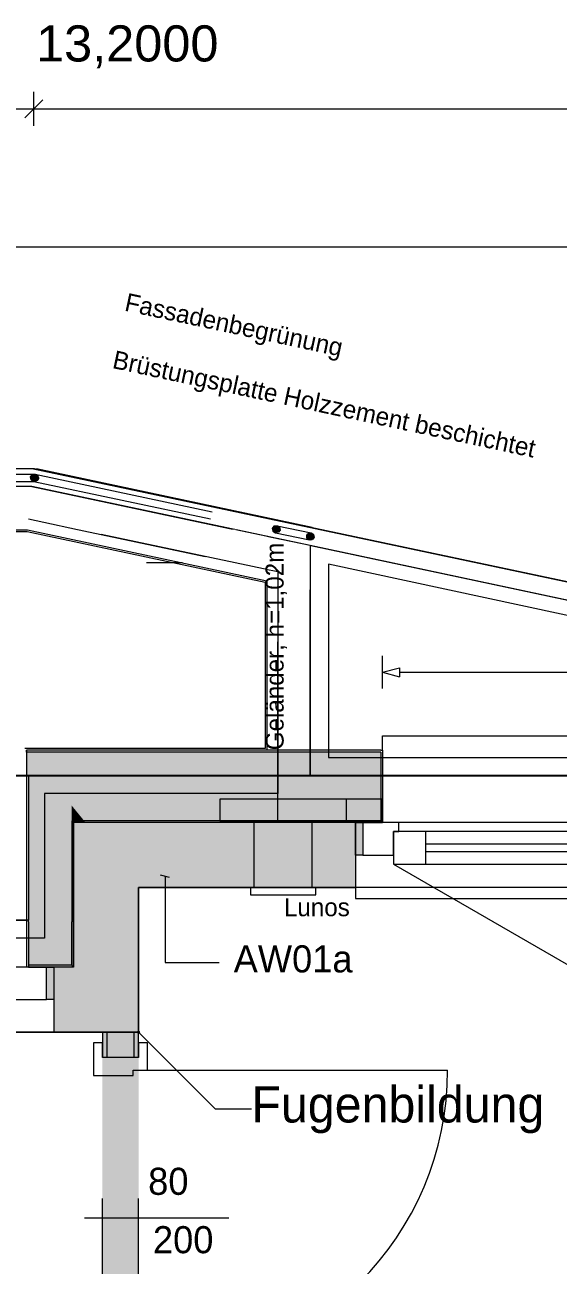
# Model space of a CAD drawing. Header units: metres. Extents: x -4 to 206, y -18 to 45.
# Drawn here: x 15.19 to 16.666, y -1.355 to 2.077 of the extents above; entities that cross this region are included whole.
import ezdxf

# ---------------------------------------------------------------- set-up
doc = ezdxf.new("R2010")
doc.units = ezdxf.units.M
doc.header["$MEASUREMENT"] = 0
doc.set_wipeout_variables(frame=1)
for name, pattern in [('Achse', [0.004, 0.002, -0.001, 0, -0.001]), ('Baufluchtlinie', [0.013, 0.008, -0.005]), ('Punkt 1_1', [0.075, 0.025, -0.05]), ('Strichlinie eng', [0.002, 0.0015, -0.0005]), ('UNSICHTBAR', [0.4, 0, -0.4]), ('Untersicht', [0.001, 0.0005, -0.0005]), ('Wipeout_Contour', [1, 0, -1])]:
    doc.linetypes.add(name, pattern=pattern)
for name, color, linetype in [('2._2.Stock PP STG1_4_000 Achsraster', 7, 'Continuous'), ('2._2.Stock PP STG1_4_110 Wand Aussen', 7, 'Continuous'), ('2._2.Stock PP STG1_4_130 Wand Innen', 7, 'Continuous'), ('2._2.Stock PP STG1_4_140 Geländer transparent', 7, 'Continuous'), ('2._2.Stock PP STG1_4_165 Fassadengestaltung 1 Rankgerüst', 7, 'Continuous'), ('2._2.Stock PP STG1_4_165 Fassadengestaltung Bänder', 7, 'Continuous'), ('2._2.Stock PP STG1_4_210 Decke', 7, 'Continuous'), ('2._2.Stock PP STG1_4_220 Bodenaufbau', 7, 'Continuous'), ('2._2.Stock PP STG1_4_221 Bodenaufbau - Abdichtung', 7, 'Continuous'), ('2._2.Stock PP STG1_4_221 Bodenaufbau - Terrassenbelag', 7, 'Continuous'), ('2._2.Stock PP STG1_4_520 Fixeinbauten', 7, 'Continuous'), ('2._2.Stock PP STG1_4_715 Fassaden Pflanzen', 7, 'Continuous'), ('2._2.Stock PP STG1_4_815 Raumbegrenzung', 7, 'Continuous'), ('2._2.Stock PP STG1_4_910 Allgemein Lageplan Höhen', 7, 'Continuous'), ('2._2.Stock PP STG1_4_915 Allgemein Beschriftung.x', 7, 'Continuous'), ('2._2.Stock PP STG1_4_945 Einreichplan Beschriftung', 7, 'Continuous'), ('2._2.Stock PP STG1_4_950 Polierplan Bemaßung', 7, 'Continuous'), ('2._2.Stock PP STG1_4_955 Polierplan Beschriftung', 7, 'Continuous'), ('2._2.Stock PP STG1_4_970 Brandschutz', 7, 'Continuous'), ('2._2.Stock PP STG1_4_Neubau_840 Baulinien', 7, 'Continuous')]:
    doc.layers.add(name, color=color, linetype=linetype)
doc.styles.add('ERSTELLTER_STIL_1', font='arial.ttf')
doc.styles.add('ERSTELLTER_STIL_2', font='')
doc.styles.get('ERSTELLTER_STIL_2').set_extended_font_data('Eurostile')
doc.linetypes.add('Grenze Grundstück', pattern='A,0,[1,415_260415_PP_VA_1_5 2 St1.Shx,S=0.00031746,R=0,X=0,Y=0],-0.04,0', length=0.04)

msp = doc.modelspace()

# ---------------------------------------------------------------- hatches: boundary and pattern name
at = {"layer": '2._2.Stock PP STG1_4_110 Wand Aussen', "linetype": 'Continuous', "lineweight": 13, "true_color": 0xff6400}
for points in [[(15.2, 0), (15.2, 0.0639), (15.1991, 0.065), (15.195, 0.065), (15.195, 0)], [(15.1991, 0.065), (15.2521, 0), (16.175, 0), (16.175, 0.065)], [(15.2521, 0), (15.2, 0.0639), (15.2, 0)], [(15.32, -0.125), (15.32, -0.0832), (15.2521, 0), (15.2, 0), (15.2, -0.125)], [(15.32, 0), (15.2521, 0), (15.32, -0.0832)], [(15.32, -0.0832), (15.3541, -0.125), (16.175, -0.125), (16.175, 0), (15.32, 0)], [(15.325, -0.125), (15.325, -0.0894), (15.32, -0.0832), (15.32, -0.125)], [(15.3541, -0.125), (15.325, -0.0894), (15.325, -0.125)], [(15.32, -0.405), (15.32, -0.125), (15.2, -0.125), (15.2, -0.405)], [(16.125, -0.22), (16.125, -0.13), (16.105, -0.13), (16.105, -0.22)], [(15.32, -0.405), (15.2, -0.405), (15.32, -0.525)], [(15.2, -0.405), (15.2, -0.525), (15.32, -0.525)], [(15.25, -0.53), (15.25, -0.62), (15.27, -0.62), (15.27, -0.53)]]:
    msp.add_hatch(color=30, dxfattribs=at).paths.add_polyline_path(points)
at = {"layer": '2._2.Stock PP STG1_4_110 Wand Aussen', "linetype": 'Continuous', "lineweight": 0, "true_color": 0x373737}
for points in [[(15.325, -0.13), (15.325, -0.125), (15.32, -0.125), (15.32, -0.13)], [(15.325, -0.525), (15.325, -0.13), (15.32, -0.13), (15.32, -0.525)], [(15.3582, -0.13), (15.3541, -0.125), (15.325, -0.125), (15.325, -0.13)], [(15.3541, -0.125), (15.3582, -0.13), (16.175, -0.13), (16.175, -0.125)], [(15.2, -0.53), (15.32, -0.53), (15.32, -0.525), (15.2, -0.525)], [(15.325, -0.525), (15.32, -0.525), (15.325, -0.53)], [(15.32, -0.525), (15.32, -0.53), (15.325, -0.53)]]:
    msp.add_hatch(color=250, dxfattribs=at).paths.add_polyline_path(points)
at = {"layer": '2._2.Stock PP STG1_4_110 Wand Aussen', "linetype": 'Continuous', "lineweight": 13, "true_color": 0x3f7f02}
for points in [[(15.325, -0.13), (15.325, -0.31), (15.505, -0.31), (15.3582, -0.13)], [(15.3582, -0.13), (15.505, -0.31), (15.505, -0.13)], [(15.505, -0.13), (15.505, -0.31), (16.105, -0.31), (16.105, -0.22), (16.105, -0.13)], [(15.505, -0.53), (15.505, -0.31), (15.325, -0.31), (15.325, -0.53)], [(15.27, -0.53), (15.27, -0.62), (15.27, -0.71), (15.325, -0.71), (15.325, -0.53)], [(15.505, -0.53), (15.325, -0.53), (15.505, -0.71)], [(15.325, -0.53), (15.325, -0.71), (15.505, -0.71)]]:
    msp.add_hatch(color=76, dxfattribs=at).paths.add_polyline_path(points)
at = {"layer": '2._2.Stock PP STG1_4_130 Wand Innen', "linetype": 'Continuous', "lineweight": 13, "true_color": 0xfb02fe}
for points in [[(15.4175, -0.71), (15.405, -0.71), (15.405, -0.78), (15.4175, -0.78)], [(15.4925, -0.71), (15.4925, -0.78), (15.505, -0.78), (15.505, -0.71)]]:
    msp.add_hatch(color=6, dxfattribs=at).paths.add_polyline_path(points)
at = {"layer": '2._2.Stock PP STG1_4_130 Wand Innen', "linetype": 'Continuous', "lineweight": 13, "true_color": 0xffaa00}
msp.add_hatch(color=40, dxfattribs=at).paths.add_polyline_path([(15.4175, -0.71), (15.4175, -0.78), (15.4925, -0.78), (15.4925, -0.71)])
at = {"layer": '2._2.Stock PP STG1_4_130 Wand Innen', "linetype": 'Continuous', "lineweight": 0, "true_color": 0xffffff}
msp.add_hatch(color=7, dxfattribs=at).paths.add_polyline_path([(15.505, -0.78), (15.405, -0.78), (15.405, -1.67), (15.505, -1.67)])
at = {"layer": '2._2.Stock PP STG1_4_955 Polierplan Beschriftung', "linetype": 'Continuous', "lineweight": 13, "true_color": 0xfb02fe}
msp.add_hatch(color=6, dxfattribs=at).paths.add_polyline_path([(15.5025, -0.71), (15.5027, -0.711), (15.5032, -0.7118), (15.504, -0.7123), (15.505, -0.7125), (15.506, -0.7123), (15.5068, -0.7118), (15.5073, -0.711), (15.5075, -0.71), (15.5073, -0.709), (15.5068, -0.7082), (15.506, -0.7077), (15.505, -0.7075), (15.504, -0.7077), (15.5032, -0.7082), (15.5027, -0.709)])

# ---------------------------------------------------------------- linework, layer by layer
at = {"layer": '2._2.Stock PP STG1_4_000 Achsraster', "color": 5, "linetype": 'Achse', "lineweight": 0, "ltscale": 1000}
msp.add_line((-1.5, 0), (21, 0), dxfattribs=at)
at = {"layer": '2._2.Stock PP STG1_4_110 Wand Aussen', "color": 7, "linetype": 'Continuous', "lineweight": 13, "ltscale": 1000}
for p, q in [((16.18, 0.07), (16.18, 0.11)), ((16.18, 0.11), (17.98, 0.11)), ((16.175, 0.07), (16.18, 0.07)), ((16.18, 0.07), (16.18, 0.065)), ((16.18, 0.07), (16.18, 0.065)), ((15.1991, 0.065), (15.195, 0.065)), ((16.175, 0.065), (15.1991, 0.065)), ((16.175, 0.065), (16.175, -0.13)), ((16.18, 0.065), (16.18, 0)), ((16.18, 0.065), (16.18, 0)), ((15.2, 0), (15.2, -0.125)), ((15.2, 0), (15.2, -0.125)), ((16.18, 0), (16.18, -0.125)), ((16.18, 0), (16.18, -0.125)), ((15.2, -0.125), (15.2, -0.4)), ((15.325, -0.125), (15.32, -0.125)), ((15.32, -0.125), (15.32, -0.13)), ((15.32, -0.125), (15.32, -0.13)), ((15.32, -0.13), (15.32, -0.405)), ((15.3541, -0.125), (15.325, -0.125)), ((16.175, -0.125), (15.3541, -0.125)), ((16.225, -0.13), (16.125, -0.13)), ((16.125, -0.13), (16.125, -0.22)), ((16.175, -0.13), (16.18, -0.13)), ((16.175, -0.13), (16.18, -0.13)), ((16.175, -0.13), (16.18, -0.13)), ((16.18, -0.125), (16.18, -0.13)), ((16.18, -0.125), (16.18, -0.13)), ((16.875, -0.13), (16.225, -0.13)), ((16.225, -0.155), (16.225, -0.13)), ((16.21, -0.22), (16.21, -0.155)), ((16.21, -0.155), (16.225, -0.155)), ((16.21, -0.155), (16.21, -0.245)), ((16.3, -0.155), (16.21, -0.155)), ((16.8, -0.155), (16.3, -0.155)), ((16.3, -0.245), (16.3, -0.155)), ((16.8, -0.19), (16.3, -0.19)), ((16.125, -0.22), (16.21, -0.22)), ((16.3, -0.21), (16.8, -0.21)), ((16.21, -0.245), (16.3, -0.245)), ((16.3, -0.245), (16.8, -0.245)), ((16.105, -0.31), (16.105, -0.34)), ((16.105, -0.34), (18.055, -0.34)), ((14.175, -0.4), (15.195, -0.4)), ((15.195, -0.4), (15.195, -0.405)), ((15.2, -0.4), (15.195, -0.4)), ((15.195, -0.4), (15.195, -0.4)), ((15.195, -0.4), (15.195, -0.405)), ((15.195, -0.405), (15.195, -0.525)), ((15.195, -0.405), (15.195, -0.525)), ((15.2, -0.405), (15.2, -0.4)), ((15.2, -0.405), (15.2, -0.4)), ((15.2, -0.405), (15.2, -0.53)), ((15.32, -0.525), (15.32, -0.405)), ((15.32, -0.525), (15.32, -0.405)), ((15.25, -0.53), (15.15, -0.53)), ((15.195, -0.525), (15.195, -0.53)), ((15.195, -0.525), (15.195, -0.53)), ((15.2, -0.53), (15.195, -0.53)), ((15.2, -0.53), (15.195, -0.53)), ((15.2, -0.53), (15.195, -0.53)), ((15.32, -0.525), (15.2, -0.525)), ((15.2, -0.53), (15.27, -0.53)), ((15.2, -0.53), (15.27, -0.53)), ((15.2, -0.53), (15.27, -0.53)), ((15.25, -0.62), (15.25, -0.53)), ((15.165, -0.62), (15.25, -0.62)), ((14.1, -0.71), (15.27, -0.71)), ((15.27, -0.71), (15.27, -0.71))]:
    msp.add_line(p, q, dxfattribs=at)
at = {"layer": '2._2.Stock PP STG1_4_110 Wand Aussen', "color": 1, "linetype": 'Baufluchtlinie', "lineweight": 0, "ltscale": 1000}
for p, q in [((15.2, 0), (15.195, 0)), ((15.2, 0), (15.195, 0)), ((15.2521, 0), (15.2, 0)), ((15.32, 0), (15.2521, 0)), ((16.175, 0), (15.32, 0))]:
    msp.add_line(p, q, dxfattribs=at)
at = {"layer": '2._2.Stock PP STG1_4_110 Wand Aussen', "color": 7, "linetype": 'Continuous', "lineweight": 18, "ltscale": 1000}
for p, q in [((15.3582, -0.13), (15.325, -0.13)), ((15.325, -0.13), (15.325, -0.31)), ((15.325, -0.13), (15.325, -0.31)), ((15.505, -0.13), (15.3582, -0.13)), ((16.105, -0.13), (15.505, -0.13)), ((16.105, -0.13), (16.175, -0.13)), ((16.105, -0.13), (16.105, -0.22)), ((16.105, -0.13), (16.105, -0.22)), ((16.105, -0.13), (16.105, -0.22)), ((16.105, -0.13), (16.175, -0.13)), ((16.105, -0.13), (16.175, -0.13)), ((16.105, -0.22), (16.105, -0.31)), ((16.105, -0.22), (16.105, -0.31)), ((15.325, -0.31), (15.325, -0.525)), ((15.325, -0.53), (15.27, -0.53)), ((15.27, -0.53), (15.27, -0.62)), ((15.27, -0.53), (15.27, -0.62)), ((15.27, -0.53), (15.27, -0.62)), ((15.325, -0.53), (15.325, -0.525)), ((15.325, -0.53), (15.325, -0.525)), ((15.27, -0.62), (15.27, -0.71)), ((15.27, -0.62), (15.27, -0.71))]:
    msp.add_line(p, q, dxfattribs=at)
at = {"layer": '2._2.Stock PP STG1_4_110 Wand Aussen', "color": 8, "linetype": 'Strichlinie eng', "lineweight": 0, "ltscale": 1000}
msp.add_line((16.21, -0.245), (16.7989, -0.585), dxfattribs=at)
at = {"layer": '2._2.Stock PP STG1_4_110 Wand Aussen', "color": 8, "linetype": 'Punkt 1_1', "lineweight": 13, "ltscale": 1000}
for p, q in [((14.175, -0.4), (15.195, -0.4)), ((14.1, -0.71), (15.27, -0.71))]:
    msp.add_line(p, q, dxfattribs=at)
at = {"layer": '2._2.Stock PP STG1_4_110 Wand Aussen', "color": 7, "linetype": 'Continuous', "lineweight": 13, "ltscale": 1000, "flags": 128}
for points in [[(15.195, 0.07), (15.195, 0.065)], [(16.175, 0.07), (15.195, 0.07)], [(15.195, 0.065), (15.195, 0)], [(15.195, 0), (15.195, -0.4)]]:
    msp.add_lwpolyline(points, dxfattribs=at)
for points in [[(16.125, -0.22), (16.105, -0.22), (16.105, -0.13), (16.125, -0.13)], [(15.25, -0.53), (15.27, -0.53), (15.27, -0.62), (15.25, -0.62)]]:
    msp.add_lwpolyline(points, close=True, dxfattribs=at)
at = {"layer": '2._2.Stock PP STG1_4_110 Wand Aussen', "color": 7, "linetype": 'Continuous', "lineweight": 18, "ltscale": 1000, "flags": 128}
for points in [[(15.505, -0.31), (16.105, -0.31)], [(15.505, -0.53), (15.505, -0.31)], [(15.505, -0.71), (15.505, -0.53)], [(15.27, -0.71), (15.505, -0.71)]]:
    msp.add_lwpolyline(points, dxfattribs=at)
at = {"layer": '2._2.Stock PP STG1_4_130 Wand Innen', "color": 7, "linetype": 'Continuous', "lineweight": 18, "ltscale": 1000}
for p, q in [((15.4175, -0.71), (15.4175, -0.78)), ((15.4925, -0.78), (15.4925, -0.71)), ((15.4175, -0.78), (15.405, -0.78)), ((15.4175, -0.78), (15.405, -0.78)), ((15.4175, -0.78), (15.405, -0.78)), ((15.4925, -0.78), (15.4175, -0.78)), ((15.4925, -0.78), (15.4175, -0.78)), ((15.4925, -0.78), (15.4175, -0.78)), ((15.505, -0.78), (15.4925, -0.78)), ((15.505, -0.78), (15.4925, -0.78)), ((15.505, -0.78), (15.4925, -0.78))]:
    msp.add_line(p, q, dxfattribs=at)
at = {"layer": '2._2.Stock PP STG1_4_130 Wand Innen', "color": 7, "linetype": 'Continuous', "lineweight": 13, "ltscale": 1000}
for p, q in [((15.405, -0.74), (15.38, -0.74)), ((15.38, -0.74), (15.38, -0.83)), ((15.405, -0.78), (15.405, -0.74)), ((15.53, -0.74), (15.505, -0.74)), ((15.505, -0.74), (15.505, -0.78)), ((15.53, -0.815), (15.53, -0.74)), ((15.505, -0.78), (15.405, -0.78)), ((15.49, -0.83), (15.49, -0.815)), ((15.49, -0.815), (15.53, -0.815)), ((15.53, -0.815), (16.36, -0.815)), ((15.38, -0.83), (15.49, -0.83)), ((15.755, -1.225), (15.355, -1.225))]:
    msp.add_line(p, q, dxfattribs=at)
at = {"layer": '2._2.Stock PP STG1_4_130 Wand Innen', "color": 8, "linetype": 'Untersicht', "lineweight": 13, "ltscale": 1000}
for p, q in [((15.405, -1.67), (15.405, -0.78)), ((15.505, -1.67), (15.505, -0.78))]:
    msp.add_line(p, q, dxfattribs=at)
at = {"layer": '2._2.Stock PP STG1_4_130 Wand Innen', "color": 7, "linetype": 'Continuous', "lineweight": 18, "ltscale": 1000, "flags": 128}
for points in [[(15.405, -0.71), (15.405, -0.78)], [(15.4175, -0.71), (15.405, -0.71)], [(15.4925, -0.71), (15.4175, -0.71)], [(15.505, -0.71), (15.4925, -0.71)], [(15.505, -0.78), (15.505, -0.71)]]:
    msp.add_lwpolyline(points, dxfattribs=at)
at = {"layer": '2._2.Stock PP STG1_4_130 Wand Innen', "color": 7, "linetype": 'Continuous', "lineweight": 13, "ltscale": 1000}
msp.add_arc((15.53, -0.815), 0.83, 270, 0, dxfattribs=at)
at = {"layer": '2._2.Stock PP STG1_4_165 Fassadengestaltung 1 Rankgerüst', "color": 7, "linetype": 'Continuous', "lineweight": 18, "ltscale": 1000}
for p, q in [((15.888, 0.6914), (15.8796, 0.6902)), ((15.888, 0.6914), (15.8951, 0.6869)), ((15.8951, 0.6869), (15.8968, 0.6793))]:
    msp.add_line(p, q, dxfattribs=at)
at = {"layer": '2._2.Stock PP STG1_4_165 Fassadengestaltung 1 Rankgerüst', "color": 7, "linetype": 'Continuous', "lineweight": 18, "ltscale": 1000, "flags": 128}
for points in [[(15.1208, 0.8339), (15.2171, 0.8339)], [(15.2171, 0.8339), (15.225, 0.831)], [(15.225, 0.831), (15.2283, 0.8239)]]:
    msp.add_lwpolyline(points, dxfattribs=at)
at = {"layer": '2._2.Stock PP STG1_4_165 Fassadengestaltung 1 Rankgerüst', "color": 8, "linetype": 'Untersicht', "lineweight": 13, "ltscale": 1000, "flags": 128}
for points in [[(15.2061, 0.8262), (15.2108, 0.8325)], [(15.2079, 0.8186), (15.2061, 0.8262)], [(15.2108, 0.8325), (15.2192, 0.8337)], [(15.2192, 0.8337), (15.2263, 0.8292)], [(15.2263, 0.8292), (15.228, 0.8216)]]:
    msp.add_lwpolyline(points, dxfattribs=at)
at = {"layer": '2._2.Stock PP STG1_4_165 Fassadengestaltung Bänder', "color": 7, "linetype": 'Continuous', "lineweight": 13, "ltscale": 1000, "flags": 128}
for points in [[(0, 0), (0, 0.0617), (3.72, 0.85), (5.89, 0.85), (13.09, 0.85), (15.21, 0.85), (18.985, 0.05), (18.985, 0), (18.935, 0), (18.935, 0.0074), (15.21, 0.8), (3.72, 0.8)], [(15.98, 0.6362), (15.98, 0), (18.935, 0), (18.935, 0.0074)], [(16.03, 0.05), (18.5194, 0.05), (16.03, 0.5846)]]:
    msp.add_lwpolyline(points, close=True, dxfattribs=at)
at = {"layer": '2._2.Stock PP STG1_4_165 Fassadengestaltung Bänder', "color": 7, "linetype": 'Continuous', "lineweight": 18, "ltscale": 1000, "flags": 128}
for points in [[(14.17, 0.85), (15.2152, 0.85), (18.985, 0.0511)], [(15.98, 0.6362), (15.21, 0.8), (14.17, 0.8)], [(15.98, 0), (15.98, 0.6362)], [(16.03, 0.5846), (16.03, 0.05)], [(18.5194, 0.05), (16.03, 0.5846)], [(16.03, 0.05), (18.5194, 0.05)], [(18.985, 0), (15.98, 0)]]:
    msp.add_lwpolyline(points, dxfattribs=at)
at = {"layer": '2._2.Stock PP STG1_4_210 Decke', "color": 7, "linetype": 'Continuous', "lineweight": 13, "ltscale": 1000, "true_color": 0xf4f4f4, "flags": 128}
for points in [[(13.04, 0.71), (15.2005, 0.71), (15.89, 0.5633), (15.89, -0.05), (15.245, -0.05), (15.245, -0.45), (13.04, -0.45)], [(3.625, -0.13), (0.1305, -0.13), (0.1845, -14.87), (5.505, -14.87), (5.505, -15.84), (13.475, -15.84), (13.475, -14.87), (18.8055, -14.87), (18.8546, -0.13), (15.325, -0.13), (15.325, -0.53), (12.96, -0.53), (12.96, 0.67), (6.02, 0.67), (6.02, -0.53), (3.625, -0.53)], [(3.625, -0.13), (0.1305, -0.13), (0.1845, -14.87), (5.505, -14.87), (5.505, -15.84), (13.475, -15.84), (13.475, -14.87), (18.8055, -14.87), (18.8546, -0.13), (15.325, -0.13), (15.325, -0.53), (12.96, -0.53), (12.96, 0.67), (6.02, 0.67), (6.02, -0.53), (3.625, -0.53)], [(3.625, -0.13), (0.1305, -0.13), (0.1845, -14.87), (5.505, -14.87), (5.505, -15.84), (13.475, -15.84), (13.475, -14.87), (18.8055, -14.87), (18.8546, -0.13), (15.325, -0.13), (15.325, -0.53), (12.96, -0.53), (12.96, 0.67), (6.02, 0.67), (6.02, -0.53), (3.625, -0.53)]]:
    msp.add_lwpolyline(points, close=True, dxfattribs=at)
at = {"layer": '2._2.Stock PP STG1_4_220 Bodenaufbau', "color": 7, "linetype": 'Continuous', "lineweight": 13, "ltscale": 1000, "true_color": 0xf4f4f4, "flags": 128}
for points in [[(15.1974, 0.68), (15.86, 0.539), (15.86, 0.07), (15.195, 0.07), (15.195, -0.4), (13.09, -0.4), (13.09, 0.68)], [(3.445, -0.31), (0.3111, -0.31), (0.3639, -14.69), (5.685, -14.69), (5.685, -15.66), (13.295, -15.66), (13.295, -14.69), (18.6261, -14.69), (18.674, -0.31), (15.505, -0.31), (15.505, -0.71), (12.78, -0.71), (12.78, 0.49), (6.2, 0.49), (6.2, -0.71), (3.445, -0.71)]]:
    msp.add_lwpolyline(points, close=True, dxfattribs=at)
at = {"layer": '2._2.Stock PP STG1_4_221 Bodenaufbau - Abdichtung', "color": 171, "linetype": 'Untersicht', "lineweight": 13, "ltscale": 1000, "true_color": 0x6c6cff, "flags": 128}
for points in [[(15.89, -0.13), (15.325, -0.13)], [(15.325, -0.13), (15.325, -0.53)], [(15.3252, -0.53), (15.3252, -0.13)], [(15.325, -0.53), (13.37, -0.53)]]:
    msp.add_lwpolyline(points, dxfattribs=at)
at = {"layer": '2._2.Stock PP STG1_4_520 Fixeinbauten', "color": 8, "linetype": 'Untersicht', "lineweight": 0, "ltscale": 1000, "flags": 128}
for points in [[(16.08, -0.065), (15.73, -0.065)], [(15.73, -0.065), (15.73, -0.125)], [(16.08, -0.125), (16.08, -0.065)], [(16.18, -0.065), (16.08, -0.065)], [(16.18, -0.125), (16.18, -0.065)], [(15.73, -0.125), (16.08, -0.125)], [(15.825, -0.31), (15.825, -0.125)], [(15.985, -0.31), (15.985, -0.125)], [(16.08, -0.125), (16.18, -0.125)], [(15.995, -0.31), (15.815, -0.31)], [(15.815, -0.31), (15.815, -0.33)], [(15.815, -0.33), (15.995, -0.33)], [(15.995, -0.33), (15.995, -0.31)]]:
    msp.add_lwpolyline(points, dxfattribs=at)
at = {"layer": '2._2.Stock PP STG1_4_715 Fassaden Pflanzen', "color": 7, "linetype": 'Continuous', "lineweight": 13, "ltscale": 1000}
for p, q in [((15.2171, 0.8489), (14.4371, 0.8489)), ((15.9852, 0.686), (15.2223, 0.8484)), ((14.4371, 0.7989), (15.2171, 0.7989)), ((15.2119, 0.7995), (15.9748, 0.6371))]:
    msp.add_line(p, q, dxfattribs=at)
at = {"layer": '2._2.Stock PP STG1_4_815 Raumbegrenzung', "color": 8, "linetype": 'Punkt 1_1', "lineweight": 13, "ltscale": 1000, "flags": 128}
for points in [[(15.195, 0.065), (15.195, 0.07)], [(13.09, 0), (15.195, 0)]]:
    msp.add_lwpolyline(points, dxfattribs=at)
at = {"layer": '2._2.Stock PP STG1_4_915 Allgemein Beschriftung.x', "color": 7, "linetype": 'Continuous', "lineweight": 13, "ltscale": 1000}
for p, q in [((15.5909, -0.2826), (15.5659, -0.2759)), ((15.5784, -0.2793), (15.5784, -0.5173)), ((15.5784, -0.5173), (15.7282, -0.5173))]:
    msp.add_line(p, q, dxfattribs=at)
at = {"layer": '2._2.Stock PP STG1_4_950 Polierplan Bemaßung', "color": 6, "linetype": 'Continuous', "lineweight": 13, "ltscale": 1000, "true_color": 0xfb02fe}
for p, q in [((15.2152, 1.7979), (15.2152, 1.8916)), ((15.2402, 1.8698), (15.1902, 1.8198)), ((13.09, 1.8448), (15.2152, 1.8448)), ((15.2152, 1.8448), (18.9853, 1.8448))]:
    msp.add_line(p, q, dxfattribs=at)
at = {"layer": '2._2.Stock PP STG1_4_950 Polierplan Bemaßung', "color": 1, "linetype": 'Continuous', "lineweight": 13, "ltscale": 1000, "true_color": 0xfb0106}
msp.add_line((0, 1.4627), (18.985, 1.4627), dxfattribs=at)
at = {"layer": '2._2.Stock PP STG1_4_955 Polierplan Beschriftung', "color": 6, "linetype": 'Continuous', "lineweight": 13, "ltscale": 1000, "true_color": 0xfb02fe}
for p, q in [((15.5068, -0.7118), (15.7171, -0.9221)), ((15.7171, -0.9221), (15.8171, -0.9221))]:
    msp.add_line(p, q, dxfattribs=at)
msp.add_circle((15.505, -0.71), 0.0025, dxfattribs=at)
at = {"layer": '2._2.Stock PP STG1_4_970 Brandschutz', "color": 16, "linetype": 'Continuous', "lineweight": 13, "ltscale": 1000, "true_color": 0x7e0000}
for p, q in [((16.18, 0.2404), (16.18, 0.331)), ((16.18, 0.2857), (16.2267, 0.2982)), ((16.18, 0.2857), (16.2267, 0.2732)), ((16.2267, 0.2982), (16.2267, 0.2732)), ((16.2267, 0.2857), (18.9386, 0.2857))]:
    msp.add_line(p, q, dxfattribs=at)
at = {"layer": '2._2.Stock PP STG1_4_Neubau_840 Baulinien', "color": 1, "linetype": 'Continuous', "lineweight": 25, "ltscale": 1000, "true_color": 0xfb0106, "flags": 128}
msp.add_lwpolyline([(-3.7725, 0.0214), (0, 0), (18.985, 0), (23.9775, -0.0042)], dxfattribs=at)
at = {"layer": '2._2.Stock PP STG1_4_Neubau_840 Baulinien', "color": 76, "linetype": 'Grenze Grundstück', "lineweight": 13, "ltscale": 1000, "true_color": 0x3f7f02, "flags": 128}
msp.add_lwpolyline([(0.0591, -18), (0.0564, -12.2031), (0, -0.0002), (18.985, -0.0012), (18.958, -11.4452), (18.914, -18)], dxfattribs=at)

# ---------------------------------------------------------------- texts
at = {"layer": '2._2.Stock PP STG1_4_130 Wand Innen', "color": 7, "linetype": 'Continuous', "lineweight": 13, "char_height": 0.075, "attachment_point": 9, "style": 'ERSTELLTER_STIL_2'}
for s, insert in [('\\A1;{\\pqr;\\pt0;\\fEurostile|b0|i0|c0|p0;\\W1.000000;80}', (15.643, -1.1614)), ('\\A1;{\\pqr;\\pt0;\\fEurostile|b0|i0|c0|p0;\\W1.000000;200}', (15.712, -1.323))]:
    msp.add_mtext(s, dxfattribs=dict(at, insert=insert))
at = {"layer": '2._2.Stock PP STG1_4_910 Allgemein Lageplan Höhen', "color": 7, "linetype": 'Continuous', "lineweight": 13, "insert": (15.1823, 2.0759), "char_height": 0.1, "attachment_point": 1, "style": 'ERSTELLTER_STIL_1'}
msp.add_mtext('\\A1;{\\pql;\\fArial|b0|i0|c0|p0;\\W1.000000; 13,2000}', dxfattribs=at)
at = {"layer": '2._2.Stock PP STG1_4_915 Allgemein Beschriftung.x', "color": 250, "linetype": 'Continuous', "lineweight": 13, "true_color": 0x3f3f3f, "insert": (15.9982, -0.3394), "char_height": 0.05, "attachment_point": 2, "style": 'ERSTELLTER_STIL_2'}
msp.add_mtext('\\A1;{\\pqc;\\fEurostile|b0|i0|c0|p0;\\W1.000000;Lunos}', dxfattribs=at)
at = {"layer": '2._2.Stock PP STG1_4_915 Allgemein Beschriftung.x', "color": 7, "linetype": 'Continuous', "lineweight": 13, "insert": (16.0969, -0.5079), "char_height": 0.075, "attachment_point": 6, "style": 'ERSTELLTER_STIL_2'}
msp.add_mtext('\\A1;{\\pqr;\\fEurostile|b0|i0|c0|p0;\\W1.000000;AW01a}', dxfattribs=at)
at = {"layer": '2._2.Stock PP STG1_4_945 Einreichplan Beschriftung', "color": 7, "linetype": 'Continuous', "lineweight": 13, "char_height": 0.05, "attachment_point": 7, "rotation": 347.9809, "style": 'ERSTELLTER_STIL_2'}
for s, insert in [('\\A1;{\\pql;\\fEurostile|b0|i0|c0|p0;\\W1.000000;Fassadenbegrünung}', (15.4606, 1.2721)), ('\\A1;{\\pql;\\fEurostile|b0|i0|c0|p0;\\W1.000000;Brüstungsplatte Holzzement beschichtet}', (15.4268, 1.1132))]:
    msp.add_mtext(s, dxfattribs=dict(at, insert=insert))
at = {"layer": '2._2.Stock PP STG1_4_955 Polierplan Beschriftung', "color": 6, "linetype": 'Continuous', "lineweight": 13, "true_color": 0xfb02fe, "insert": (15.8171, -0.9252), "char_height": 0.1, "attachment_point": 4, "style": 'ERSTELLTER_STIL_2'}
msp.add_mtext('\\A1;{\\pql;\\fEurostile|b0|i0|c0|p0;\\W1.000000;Fugenbildung}', dxfattribs=at)

# ---------------------------------------------------------------- next in the draw order: wipeouts: each hides what was drawn before it
at = {"color": 254, "linetype": 'Wipeout_Contour', "lineweight": 0, "ltscale": 46.706237}
msp.add_wipeout([(15.1974, 0.68), (15.774, 0.68), (15.21, 0.8)], dxfattribs=at).dxf.layer = '2._2.Stock PP STG1_4_140 Geländer transparent'
at = {"color": 254, "linetype": 'Wipeout_Contour', "lineweight": 0, "ltscale": 47.356787}
msp.add_wipeout([(15.86, 0.539), (15.98, 0.5135), (15.98, 0.6362)], dxfattribs=at).dxf.layer = '2._2.Stock PP STG1_4_140 Geländer transparent'

# ---------------------------------------------------------------- next in the draw order: wipeouts: each hides what was drawn before it
at = {"color": 254, "linetype": 'Wipeout_Contour', "lineweight": 0, "ltscale": 44.666815}
msp.add_wipeout([(15.21, 0.8), (14.6334, 0.8), (15.1974, 0.68)], dxfattribs=at).dxf.layer = '2._2.Stock PP STG1_4_140 Geländer transparent'
at = {"color": 254, "linetype": 'Wipeout_Contour', "lineweight": 0, "ltscale": 48.262376}
msp.add_wipeout([(15.98, 0.6362), (15.86, 0.6617), (15.86, 0.539)], dxfattribs=at).dxf.layer = '2._2.Stock PP STG1_4_140 Geländer transparent'

# ---------------------------------------------------------------- next in the draw order: hatches: boundary and pattern name
at = {"layer": '2._2.Stock PP STG1_4_165 Fassadengestaltung 1 Rankgerüst', "linetype": 'Continuous', "lineweight": 13}
msp.add_hatch(color=5, dxfattribs=at).paths.add_polyline_path([(15.9737, 0.6694, 0.414214), (15.9722, 0.6553, 0.414214), (15.9863, 0.6538, 0.414214), (15.9878, 0.6679, 0.414214)])

# ---------------------------------------------------------------- next in the draw order: linework, layer by layer
at = {"layer": '2._2.Stock PP STG1_4_140 Geländer transparent', "color": 7, "linetype": 'Continuous', "lineweight": 18, "ltscale": 1000, "flags": 128}
msp.add_lwpolyline([(15.98, 0.6362), (15.98, 0.5135)], dxfattribs=at)
at = {"layer": '2._2.Stock PP STG1_4_165 Fassadengestaltung 1 Rankgerüst', "color": 7, "linetype": 'Continuous', "lineweight": 18, "ltscale": 1000}
for p, q in [((15.8922, 0.6731), (15.8838, 0.6718)), ((15.8968, 0.6793), (15.8922, 0.6731))]:
    msp.add_line(p, q, dxfattribs=at)
at = {"layer": '2._2.Stock PP STG1_4_165 Fassadengestaltung 1 Rankgerüst', "color": 7, "linetype": 'Continuous', "lineweight": 18, "ltscale": 1000, "flags": 128}
for points in [[(15.2283, 0.8239), (15.225, 0.8168)], [(15.225, 0.8168), (15.2171, 0.8139)], [(15.888, 0.6914), (15.9821, 0.6714)], [(15.8838, 0.6718), (15.9779, 0.6518)], [(15.9863, 0.653), (15.9779, 0.6518)], [(15.9821, 0.6714), (15.9892, 0.6669)], [(15.991, 0.6593), (15.9863, 0.653)], [(15.9892, 0.6669), (15.991, 0.6593)]]:
    msp.add_lwpolyline(points, dxfattribs=at)
at = {"layer": '2._2.Stock PP STG1_4_165 Fassadengestaltung 1 Rankgerüst', "color": 8, "linetype": 'Untersicht', "lineweight": 13, "ltscale": 1000, "flags": 128}
for points in [[(15.2234, 0.8153), (15.215, 0.8141)], [(15.228, 0.8216), (15.2234, 0.8153)]]:
    msp.add_lwpolyline(points, dxfattribs=at)
at = {"layer": '2._2.Stock PP STG1_4_165 Fassadengestaltung 1 Rankgerüst', "color": 7, "linetype": 'Continuous', "lineweight": 18, "ltscale": 1000}
msp.add_circle((15.98, 0.6616), 0.01, dxfattribs=at)

# ---------------------------------------------------------------- next in the draw order: wipeouts: each hides what was drawn before it
at = {"color": 254, "linetype": 'Wipeout_Contour', "lineweight": 0, "ltscale": 56.470314}
msp.add_wipeout([(14.6334, 0.8), (13.13, 0.8), (13.13, 0.68), (15.1974, 0.68)], dxfattribs=at).dxf.layer = '2._2.Stock PP STG1_4_140 Geländer transparent'

# ---------------------------------------------------------------- next in the draw order: hatches: boundary and pattern name
at = {"layer": '2._2.Stock PP STG1_4_165 Fassadengestaltung 1 Rankgerüst', "linetype": 'Continuous', "lineweight": 13}
msp.add_hatch(color=5, dxfattribs=at).paths.add_polyline_path([(15.2071, 0.825, 0.414214), (15.216, 0.814, 0.414214), (15.227, 0.8229, 0.414214), (15.2181, 0.8339, 0.414214)])

# ---------------------------------------------------------------- next in the draw order: linework, layer by layer
at = {"layer": '2._2.Stock PP STG1_4_140 Geländer transparent', "color": 7, "linetype": 'Continuous', "lineweight": 18, "ltscale": 1000, "flags": 128}
for points in [[(15.21, 0.8), (13.13, 0.8)], [(15.21, 0.8), (15.774, 0.68)], [(13.13, 0.68), (15.1974, 0.68)]]:
    msp.add_lwpolyline(points, dxfattribs=at)
at = {"layer": '2._2.Stock PP STG1_4_165 Fassadengestaltung 1 Rankgerüst', "color": 7, "linetype": 'Continuous', "lineweight": 18, "ltscale": 1000, "flags": 128}
msp.add_lwpolyline([(15.1208, 0.8139), (15.2171, 0.8139)], dxfattribs=at)
at = {"layer": '2._2.Stock PP STG1_4_165 Fassadengestaltung 1 Rankgerüst', "color": 8, "linetype": 'Untersicht', "lineweight": 13, "ltscale": 1000, "flags": 128}
msp.add_lwpolyline([(15.215, 0.8141), (15.2079, 0.8186)], dxfattribs=at)
at = {"layer": '2._2.Stock PP STG1_4_165 Fassadengestaltung 1 Rankgerüst', "color": 7, "linetype": 'Continuous', "lineweight": 18, "ltscale": 1000}
msp.add_circle((15.2171, 0.8239), 0.01, dxfattribs=at)

# ---------------------------------------------------------------- next in the draw order: wipeouts: each hides what was drawn before it
at = {"color": 254, "linetype": 'Wipeout_Contour', "lineweight": 0, "ltscale": 61.935378}
msp.add_wipeout([(15.1974, 0.68), (15.86, 0.539), (15.86, 0.6617), (15.774, 0.68)], dxfattribs=at).dxf.layer = '2._2.Stock PP STG1_4_140 Geländer transparent'

# ---------------------------------------------------------------- next in the draw order: hatches: boundary and pattern name
at = {"layer": '2._2.Stock PP STG1_4_165 Fassadengestaltung 1 Rankgerüst', "linetype": 'Continuous', "lineweight": 13}
msp.add_hatch(color=5, dxfattribs=at).paths.add_polyline_path([(15.8922, 0.6731), (15.8968, 0.6793), (15.8951, 0.6869), (15.888, 0.6914), (15.8796, 0.6902), (15.8749, 0.684), (15.8766, 0.6764), (15.8838, 0.6718)])

# ---------------------------------------------------------------- next in the draw order: linework, layer by layer
at = {"layer": '2._2.Stock PP STG1_4_140 Geländer transparent', "color": 7, "linetype": 'Continuous', "lineweight": 18, "ltscale": 1000, "flags": 128}
for points in [[(15.1974, 0.68), (15.86, 0.539)], [(15.98, 0.6362), (15.774, 0.68)]]:
    msp.add_lwpolyline(points, dxfattribs=at)
at = {"layer": '2._2.Stock PP STG1_4_165 Fassadengestaltung 1 Rankgerüst', "color": 7, "linetype": 'Continuous', "lineweight": 18, "ltscale": 1000}
for p, q in [((15.8796, 0.6902), (15.8749, 0.684)), ((15.8749, 0.684), (15.8766, 0.6764)), ((15.8766, 0.6764), (15.8838, 0.6718))]:
    msp.add_line(p, q, dxfattribs=at)
at = {"layer": '2._2.Stock PP STG1_4_165 Fassadengestaltung 1 Rankgerüst', "color": 8, "linetype": 'Untersicht', "lineweight": 13, "ltscale": 1000, "flags": 128}
for points in [[(15.2192, 0.8337), (15.888, 0.6914)], [(15.215, 0.8141), (15.8838, 0.6718)]]:
    msp.add_lwpolyline(points, dxfattribs=at)
at = {"layer": '2._2.Stock PP STG1_4_221 Bodenaufbau - Abdichtung', "color": 171, "linetype": 'Untersicht', "lineweight": 13, "ltscale": 1000, "true_color": 0x6c6cff, "flags": 128}
for points in [[(14.2, 0.71), (15.2005, 0.71), (15.89, 0.5633)], [(15.8902, 0.5633), (15.2007, 0.71)]]:
    msp.add_lwpolyline(points, dxfattribs=at)
at = {"layer": '2._2.Stock PP STG1_4_815 Raumbegrenzung', "color": 8, "linetype": 'UNSICHTBAR', "lineweight": 13, "ltscale": 1000, "flags": 128}
msp.add_lwpolyline([(15.6264, 0.5887), (13.09, 0.5887)], dxfattribs=at)

# ---------------------------------------------------------------- next in the draw order: wipeouts: each hides what was drawn before it
at = {"color": 254, "linetype": 'Wipeout_Contour', "lineweight": 0, "ltscale": 63.725781}
msp.add_wipeout([(15.86, 0.539), (15.86, 0.07), (15.98, 0.07), (15.98, 0.5135)], dxfattribs=at).dxf.layer = '2._2.Stock PP STG1_4_140 Geländer transparent'

# ---------------------------------------------------------------- next in the draw order: linework, layer by layer
at = {"layer": '2._2.Stock PP STG1_4_140 Geländer transparent', "color": 7, "linetype": 'Continuous', "lineweight": 18, "ltscale": 1000, "flags": 128}
for points in [[(15.86, 0.539), (15.86, 0.07)], [(15.98, 0.07), (15.98, 0.5135)], [(15.98, 0.07), (15.86, 0.07)]]:
    msp.add_lwpolyline(points, dxfattribs=at)
at = {"layer": '2._2.Stock PP STG1_4_221 Bodenaufbau - Abdichtung', "color": 171, "linetype": 'Untersicht', "lineweight": 13, "ltscale": 1000, "true_color": 0x6c6cff, "flags": 128}
for points in [[(15.89, 0.5633), (15.89, -0.13)], [(15.8902, -0.13), (15.8902, 0.5633)]]:
    msp.add_lwpolyline(points, dxfattribs=at)
at = {"layer": '2._2.Stock PP STG1_4_221 Bodenaufbau - Terrassenbelag', "color": 7, "linetype": 'Continuous', "lineweight": 18, "ltscale": 1000, "flags": 128}
for points in [[(13.095, 0.675), (15.1969, 0.675), (15.855, 0.535)], [(15.855, 0.535), (15.855, 0.075)], [(15.855, 0.075), (15.19, 0.075)]]:
    msp.add_lwpolyline(points, dxfattribs=at)

# ---------------------------------------------------------------- next in the draw order: texts
at = {"layer": '2._2.Stock PP STG1_4_945 Einreichplan Beschriftung', "color": 7, "linetype": 'Continuous', "lineweight": 13, "insert": (15.9155, 0.07), "char_height": 0.05, "attachment_point": 7, "rotation": 90, "style": 'ERSTELLTER_STIL_2'}
msp.add_mtext('\\A1;{\\pql;\\fEurostile|b0|i0|c0|p0;\\W1.000000;Geländer, h=1,02m}', dxfattribs=at)

doc.saveas('drawing.dxf')
